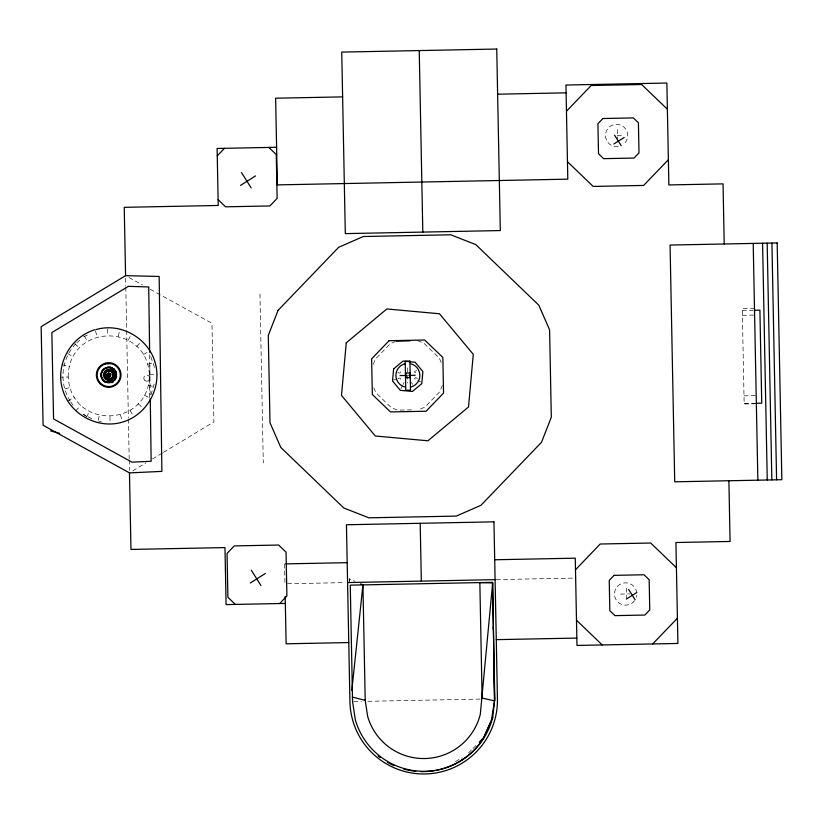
<?xml version="1.0" encoding="UTF-8"?>
<svg xmlns="http://www.w3.org/2000/svg" width="823" height="823" viewBox="0 0 823 823"><rect width="100%" height="100%" fill="white"/><g stroke="black" fill="none" stroke-linecap="round" stroke-linejoin="round"><path stroke-width="0.62" stroke-dasharray="4.12 3.09" d="M149.611 397.55L149.837 365.628M68.206 376.996C68.196 323.696 146.545 321.556 149.436 374.774C149.447 428.073 71.097 430.213 68.206 376.996L60.635 377.191M118.265 336.37L120.024 329.005M98.204 420.306L99.377 415.399M151 394.803L154.179 384.084M373.303 364.352L375.298 359.24L390.153 343.788L395.194 341.576M400.492 371.852L399.968 373.21L397.787 372.582M442.301 385.452L439.894 391.594L425.038 407.046L419.997 409.257M400.986 388.61L402.509 385.565M403.023 384.547L404.042 382.52M128.172 340.166L130.579 335.722M86.466 417.148L89.47 411.603M136.762 346.39L140.229 342.718M75.675 410.872L80.88 405.379M468.513 752.952L472.093 749.341M472.988 748.436L476.579 744.825M76.837 342.749L79.738 340.228M143.449 354.62L147.749 351.977M67.753 401.11L74.204 397.149M132.75 470.9L145.908 462.958M152.492 458.977L162.357 453.02M163.458 452.362L213.898 421.901L211.953 323.285L160.351 294.84M455.5 761.573L462.084 757.777M416.541 370.484L414.555 371.584L415.142 372.912L417.292 372.191M83.596 336.885L89.337 334.087M393.589 380.072L396.83 379.002M397.9 378.642L400.06 377.922L400.636 379.249M147.77 364.301L155.022 362.141M65.038 388.898L69.873 387.468M149.436 374.774L157.008 374.568M617.26 135.476L621.931 135.383M754.475 308.368L742.284 308.604L744.167 403.98L756.358 403.743M742.315 310.518L753.292 310.302M742.418 315.322L754.609 315.086M744.002 395.832L756.193 395.596M411.428 409.844L397.56 410.121L391.419 407.714L375.967 392.859L373.323 386.81M744.157 403.517L755.123 403.301M287.505 583.744L345.135 582.612M496.259 579.629L575.658 578.065M620.47 594.103L629.842 593.918M353.777 701.587L361.472 701.433M367.881 701.299L480.766 699.077M98.873 421.52L101.373 421.87M148.346 385.329L154.477 386.789M61.941 364.682L69.307 366.441M417.415 378.251L415.234 377.623L414.699 378.981L416.736 379.989M417.631 340.712L423.783 343.119L439.235 357.974L441.879 364.023M91.744 418.763L83.061 414.195M349.312 581.367L349.271 578.806L354.96 581.347M417.745 380.504L420.79 382.026M144.55 395.225L151.206 398.826M67.548 353.53L73.093 356.544M128.944 277.516L142.4 284.943M150.259 289.274L159.23 294.223M83.277 414.226L87.187 416.911M138.326 403.815L143.819 409.01M74.739 343.613L79.317 347.954M130.085 410.502L132.729 414.792M84.255 335.897L87.557 341.267M411.438 382.376L412.529 384.362M150.743 356.698L154.498 367.418M95.447 330.897L97.237 336.946M120.405 414.823L122.205 420.862M349.271 578.806L349.662 581.347M107.546 328.963L107.72 335.28M109.932 416.489L110.066 421.53M617.301 129.612L617.487 138.768M626.344 588.126L626.54 598.424M407.447 367.83L407.745 383.004M284.552 563.909L284.974 585.287M259.955 293.976L263.288 462.938M125.631 278.225L125.775 285.91M125.806 287.186L128.378 417.817M128.409 419.102L129.19 458.802M129.211 460.078L129.417 470.324M149.663 354.888L150.218 394.629M73.165 405.255A46.983 46.983 0 0 1 70.901 402.159M70.212 401.099A46.983 46.983 0 0 1 75.922 343.633M618.155 146.545A11.162 11.162 0 0 1 605.687 133.161A11.162 11.162 0 0 1 622.527 126.022A11.162 11.162 0 0 1 623.474 144.282M636.724 595.368A11.162 11.162 0 0 1 636.323 597.272M634.564 600.718A11.162 11.162 0 0 1 616.839 600.872A11.162 11.162 0 0 1 621.293 583.713A11.162 11.162 0 0 1 636.704 592.447M144.694 380.298A3.014 3.014 0 0 0 149.735 378.95A3.014 3.014 0 0 0 146.041 375.267A3.014 3.014 0 0 0 144.694 380.298"/><path stroke-width="1.23" d="M109.654 374.002A1.317 1.317 0 0 0 107.988 375.267A1.317 1.317 0 0 0 109.654 376.543L110.663 375.586L109.768 376.718L108.317 376.893L107.155 375.998L107.319 375.093M107.371 375.494L107.463 376.389M108.122 375.71L109.027 374.403M479.264 742.109L483.739 737.603L491.382 720.547L494.551 700.877L482.113 698.048L479.84 582.591L492.658 582.921L480.313 714.189A58.33 58.33 0 0 1 367.644 716.411L365.206 700.352L362.933 584.896L360.649 583.877M106.815 367.5L103.132 369.692C99.11 373.827 101.352 381.275 106.928 382.479C122.72 382.119 102.33 383.528 103.431 380.586L101.342 377.181C99.604 371.492 105.159 366.04 110.807 367.387L114.304 369.29L116.393 372.685L116.506 376.677L114.613 380.175L110.92 382.376L106.928 382.479M351.833 690.404L362.933 584.896M492.72 717.255L494.798 698.634L492.504 582.345L350.259 585.143L352.553 701.433L355.371 719.96A71.117 71.117 0 0 0 492.72 717.255L491.228 720.639M110.591 375.113L110.652 374.619C110.015 371.945 105.704 373.611 107.155 375.998M108.523 376.111L109.006 376.337L108.235 375.689M107.823 379.876L107.227 382.376L103.719 380.473L101.63 377.078L101.527 373.086L103.132 369.692M110.21 369.887L110.807 367.387L116.393 372.685L116.187 375.782M106.969 375.545L107.371 374.691M110.375 375.566L109.86 376.234M490.23 722.903L483.739 737.603A71.58 71.56 -84.7 0 1 457.897 762.437M108.502 376.049L108.43 375.669M106.897 375.051L107.525 374.321M107.978 375.175L109.109 374.516L108.008 374.897M109.963 375.679L110.529 375.555A1.317 1.317 0 0 1 109.963 376.409M217.251 155.835L224.484 148.315M566.461 111.228L591.192 85.499L641.652 84.512L667.381 109.243M668.379 159.703L643.648 185.432L593.177 186.43L567.459 161.699M279.676 603.547L286.908 596.017L286.044 552.14L278.647 545.032L234.257 545.906L227.035 553.426L227.889 597.251L235.347 604.421M575.493 569.742L600.234 544.013L650.695 543.026L676.424 567.757M652.68 643.946L677.411 618.217M460.448 761.08L462.238 759.269M106.959 374.568L107.772 374.002M108.317 375.823L109.109 376.193M240.511 185.401L255.552 175.906M613.886 143.963L624.204 137.451M250.295 582.993L265.335 573.508M626.385 599.082L636.837 592.488M125.58 275.664L41.15 326.649L43.094 425.265L129.468 472.886L161.884 471.384L159.158 276.446L125.58 275.664L124.232 207.334L218.229 205.472L217.107 148.459L276.6 147.286M107.155 374.115L108.101 373.755M108.122 374.63L108.965 374.393M95.087 329.684C70.315 336.885 55.11 364.939 62.62 389.618C69.821 414.391 97.886 429.575 122.565 422.076C147.327 414.874 162.532 386.82 155.022 362.141C147.945 337.903 120.693 322.451 96.322 329.488M110.92 382.376L114.315 380.288L116.506 376.677L110.807 367.387L106.527 367.603L108.523 367.552M109.089 374.65L108.492 374.486M110.169 376.43L109.305 376.625M114.304 369.29L110.508 367.5L113.142 368.92M107.453 373.735L108.482 373.611M108.657 370.792L105.622 372.017A4.125 4.125 0 0 0 104.387 374.99L105.673 377.994A4.413 4.403 0 0 0 108.718 379.259L111.753 378.045A4.125 4.125 0 0 0 112.988 375.062L111.702 372.058A4.413 4.403 0 0 0 108.657 370.803M109.768 376.718L108.903 376.667M112.257 374.691L114.778 374.568M342.625 96.877L275.633 98.204L277.341 184.887L567.798 179.157L565.946 85.036L666.867 83.041L668.873 184.938L723.036 183.868L724.219 243.978M497.627 94.192L566.101 92.834M754.516 310.271L759.907 310.168L761.738 403.177L756.347 403.28M396.202 341.134L410.07 340.866M405.43 373.014L410.142 372.922M400.009 375.566L406.336 375.442M408.866 375.391L415.183 375.267M405.523 377.726L410.235 377.634M285.828 563.878L347.183 562.675M494.695 559.763L575.267 558.179L576.985 645.438L677.915 643.452L675.92 542.522L730.083 541.462L728.89 480.745M347.573 582.561L495.086 579.659M285.334 603.434L226.099 604.596L224.967 547.583L130.97 549.435L129.468 472.886M348.757 642.568L286.126 643.802L285.19 596.428M496.269 639.656L576.841 638.072M108.513 374.249L109.15 374.3M107.844 373.436L108.893 373.56M109.315 376.903L108.492 376.615M114.006 376.08L116.506 376.677L107.227 382.376L114.613 380.175L116.208 376.78A7.705 7.705 0 0 1 103.924 381.018A7.705 7.705 0 0 1 105.272 368.097A7.705 7.705 0 0 1 116.424 374.784L115.282 370.957L114.016 369.393L116.105 372.798M108.307 373.251L109.294 373.621M352.326 697.06L365.206 700.352M50.553 430.882L59.719 433.34M109.12 376.06L108.574 375.669M108.801 373.2L109.685 373.776M108.821 376.965L108.111 376.45M109.294 373.272L110.004 374.033A1.317 1.317 0 0 1 110.58 374.928M268.864 147.44L276.261 154.549L277.125 198.425L269.893 205.945L225.574 206.82L218.116 199.65M576.491 620.213L602.22 644.944M108.317 376.893L107.782 376.204M109.757 373.457L110.261 374.352M614.555 135.157L621.19 145.671M628.659 589.494L635.14 599.751M241.489 172.573L251.159 187.891M251.272 570.164L260.942 585.482M107.864 376.697L107.525 375.874M110.159 373.765L110.416 374.732M110.467 374.156L110.529 374.671M771.923 243.042L776.593 479.809M767.18 243.135L771.84 479.902M762.582 243.227L767.252 479.994M753.199 243.413L757.86 480.179M419.236 50.563L422.816 232.086M420.193 523.294L421.335 581.11M493.275 626.951L493.316 629.502M494.006 669.006L494.551 700.877L492.658 582.921M149.632 352.326L148.716 286.949L128.378 286.342L51.859 332.564L53.567 418.938L131.958 462.166L151.144 461.281L150.27 398.466M105.385 373.303A4.033 4.033 0 0 1 111.969 371.996A4.033 4.033 0 0 1 110.663 378.57M107.566 378.58A4.033 4.033 0 0 1 106.661 378.045M105.91 377.304A4.033 4.033 0 0 1 105.385 376.389M456.806 763.034A71.58 71.56 -84.7 0 1 440.552 769.392M439.348 769.69A71.58 71.56 -84.7 0 1 436.931 770.225M434.472 770.667A71.58 71.56 -84.7 0 1 420.769 771.593M415.8 771.285A71.58 71.56 -84.7 0 1 403.517 768.97M394.124 765.627A71.58 71.56 -84.7 0 1 387.407 762.252M380.123 757.489A71.58 71.56 -84.7 0 1 378.138 755.956M410.986 363.838A11.985 11.985 0 0 1 410.986 386.985M404.782 386.985A11.985 11.985 0 0 1 404.782 363.838M409.494 373.796A2.284 2.284 0 0 1 409.494 377.027M406.264 377.027A2.284 2.284 0 0 1 406.264 373.796M346.267 342.8L341.483 395.421L375.309 436.005L427.919 440.789L468.513 406.963L473.287 354.343L439.461 313.758L386.851 308.975L346.267 342.8M393.631 368.889L392.53 380.998L400.317 390.339L412.426 391.439L421.777 383.652L422.878 371.543L415.09 362.202L402.972 361.102L393.631 368.889M278.092 310.312L268.288 335.383L270.006 422.775L280.797 447.434L343.808 508.007L368.879 517.821L456.271 516.093L480.93 505.312L541.503 442.29L551.317 417.23L549.589 329.838L538.798 305.179L475.787 244.596L450.726 234.792L363.334 236.51L338.665 247.301L278.092 310.312M389.073 340.712L371.626 358.869L372.325 394.484L390.483 411.932L426.088 411.233L443.546 393.075L442.846 357.46L424.689 340.012L389.073 340.712M602.889 118.522L597.92 123.676L598.516 153.736L603.629 158.654L634.039 158.057L638.998 152.903L638.411 122.792L633.34 117.915L602.889 118.522M614.081 575.359L609.236 580.4L609.833 610.697L614.966 615.635L644.872 615.038L649.759 609.956L649.162 579.701L644.028 574.763L614.081 575.359M106.949 371.142L105.972 371.729A4.259 4.259 0 0 0 104.418 375.782L105.365 377.85A4.516 4.516 0 0 0 109.5 379.444L111.589 378.549A4.259 4.259 0 0 0 113.142 374.496L112.195 372.428A4.516 4.516 0 0 0 108.06 370.834L106.949 371.142M105.416 363.879L102.649 365.114A11.594 11.594 0 0 0 100.745 383.405A11.594 11.594 0 0 0 118.913 380.504A11.594 11.594 0 0 0 111.414 363.715L105.416 363.879M496.742 49.041L341.74 52.096L345.31 233.619L500.312 230.563L496.742 49.041M777.179 242.939L670.066 245.048L674.726 481.815L781.85 479.706L777.179 242.939M409.905 361.071L405.194 361.163L405.77 390.246L410.482 390.153L409.905 361.071M493.954 521.844L346.442 524.755L349.929 701.659A73.772 73.772 0 0 0 425.131 773.959A73.772 73.772 0 0 0 497.442 698.748L493.954 521.844M100.211 383.94A12.324 12.324 0 0 0 120.672 377.86A12.324 12.324 0 0 0 105.169 363.18A12.324 12.324 0 0 0 100.211 383.94M105.303 379.053A5.679 5.679 0 0 0 114.664 376.039A5.679 5.679 0 0 0 107.371 369.445A5.679 5.679 0 0 0 105.303 379.053M106.733 378.014A4.033 4.033 0 0 0 113.193 375.35A4.033 4.033 0 0 0 107.648 371.091A4.033 4.033 0 0 0 106.733 378.014"/></g></svg>
